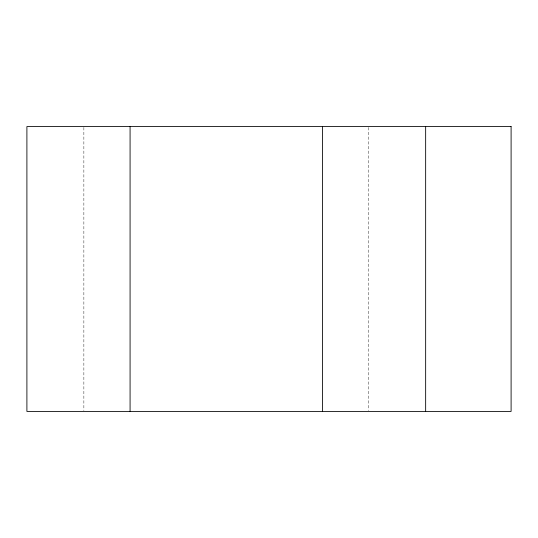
<?xml version="1.0" encoding="UTF-8"?>
<svg xmlns="http://www.w3.org/2000/svg" width="538" height="538" viewBox="0 0 538 538"><rect width="100%" height="100%" fill="white"/><g stroke="black" fill="none" stroke-linecap="round" stroke-linejoin="round"><path stroke-width="0.4" stroke-dasharray="2.69 2.02" d="M368.691 127.425L368.691 410.575M83.867 127.425L83.867 410.575"/><path stroke-width="0.81" d="M425.652 126.591L425.652 411.409M322.477 126.591L322.477 411.409M130.075 126.591L130.075 411.409M511.1 126.591L26.9 126.591L26.9 411.409L511.1 411.409L511.1 126.591"/></g></svg>
